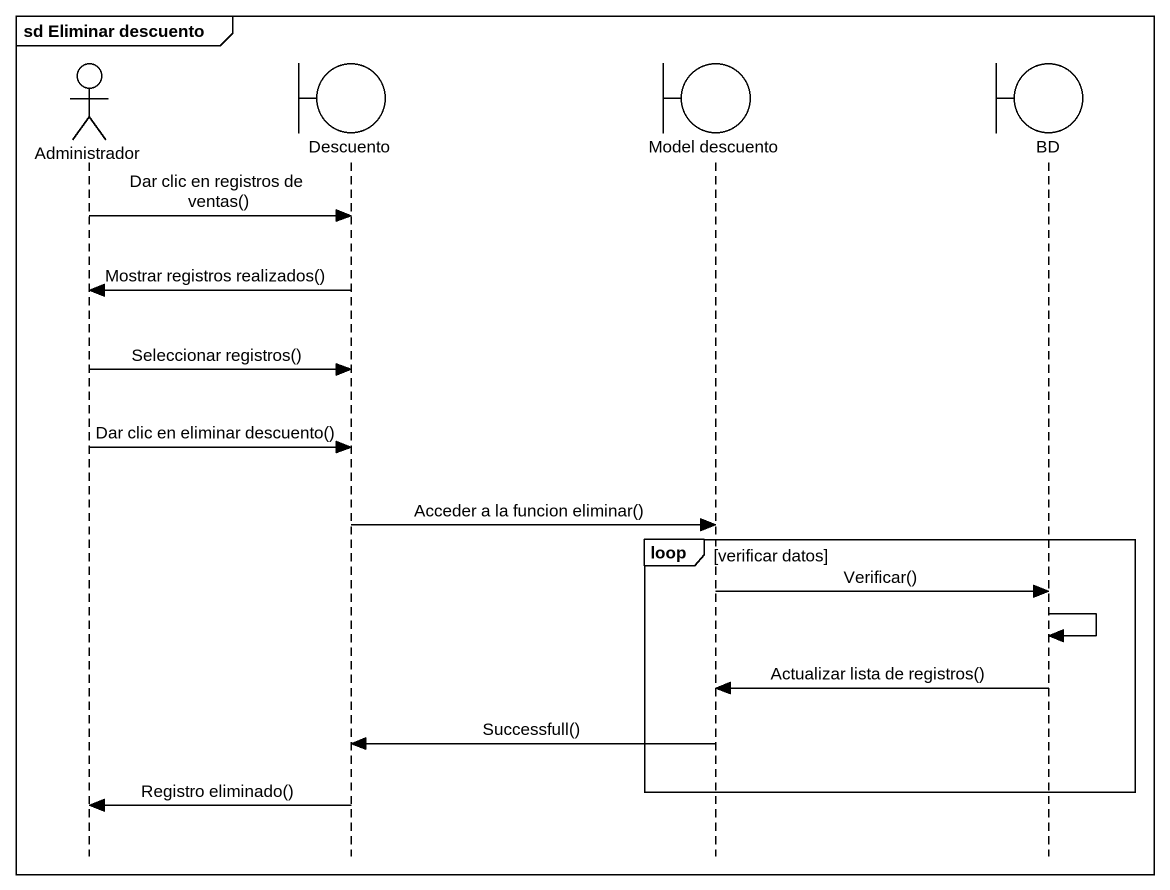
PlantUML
@startuml
mainframe sd Eliminar descuento
hide footbox
actor Administrador
boundary Descuento
boundary "Model descuento" as Model_descuento
boundary BD

Administrador -> Descuento : Dar clic en registros de ventas()
Descuento -> Administrador : Mostrar registros realizados()
Administrador -> Descuento : Seleccionar registros()
Administrador -> Descuento : Dar clic en eliminar descuento()
Descuento -> Model_descuento : Acceder a la funcion eliminar()
loop verificar datos
  Model_descuento -> BD : Verificar()
  BD -> BD
  BD -> Model_descuento : Actualizar lista de registros()
  Model_descuento -> Descuento : Successfull()
end
Descuento -> Administrador : Registro eliminado()
@enduml
